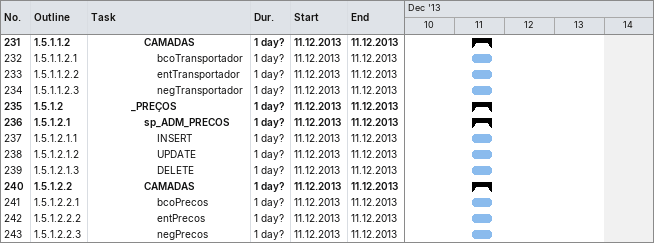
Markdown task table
| ID | WBS | Task | Duration | Start | Finish |
|---|---|---|---|---|---|
| 231 | 1.5.1.1.2 | **CAMADAS** | 1d? | 2013-12-11 | 2013-12-11 |
| 232 | 1.5.1.1.2.1 | bcoTransportador | 1d? | 2013-12-11 | 2013-12-11 |
| 233 | 1.5.1.1.2.2 | entTransportador | 1d? | 2013-12-11 | 2013-12-11 |
| 234 | 1.5.1.1.2.3 | negTransportador | 1d? | 2013-12-11 | 2013-12-11 |
| 235 | 1.5.1.2 | **_PREÇOS** | 1d? | 2013-12-11 | 2013-12-11 |
| 236 | 1.5.1.2.1 | **sp_ADM_PRECOS** | 1d? | 2013-12-11 | 2013-12-11 |
| 237 | 1.5.1.2.1.1 | INSERT | 1d? | 2013-12-11 | 2013-12-11 |
| 238 | 1.5.1.2.1.2 | UPDATE | 1d? | 2013-12-11 | 2013-12-11 |
| 239 | 1.5.1.2.1.3 | DELETE | 1d? | 2013-12-11 | 2013-12-11 |
| 240 | 1.5.1.2.2 | **CAMADAS** | 1d? | 2013-12-11 | 2013-12-11 |
| 241 | 1.5.1.2.2.1 | bcoPrecos | 1d? | 2013-12-11 | 2013-12-11 |
| 242 | 1.5.1.2.2.2 | entPrecos | 1d? | 2013-12-11 | 2013-12-11 |
| 243 | 1.5.1.2.2.3 | negPrecos | 1d? | 2013-12-11 | 2013-12-11 |
